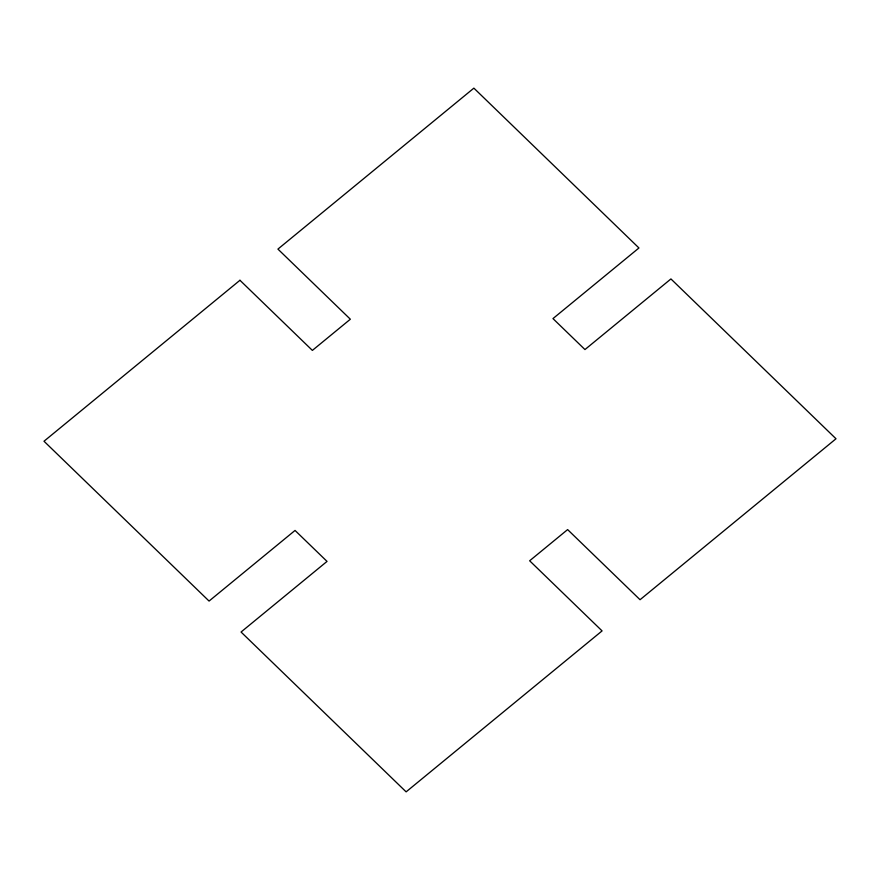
<?xml version="1.0" encoding="UTF-8"?>
<svg xmlns="http://www.w3.org/2000/svg" width="880" height="880" viewBox="0 0 880 880"><rect width="100%" height="100%" fill="white"/><g stroke="black" fill="none" stroke-linecap="round" stroke-linejoin="round"><path stroke-width="1.32" d="M239.954 280.28L44 441.232L209.066 601.062L295.042 530.442L327.03 561.407L241.054 632.027L406.12 791.857L602.074 630.905L529.65 560.78L567.622 529.595L640.046 599.72L836 438.768L670.934 278.938L584.958 349.558L552.97 318.593L638.946 247.973L473.88 88.143L277.926 249.095L350.35 319.22L312.378 350.405L239.954 280.28"/></g></svg>
